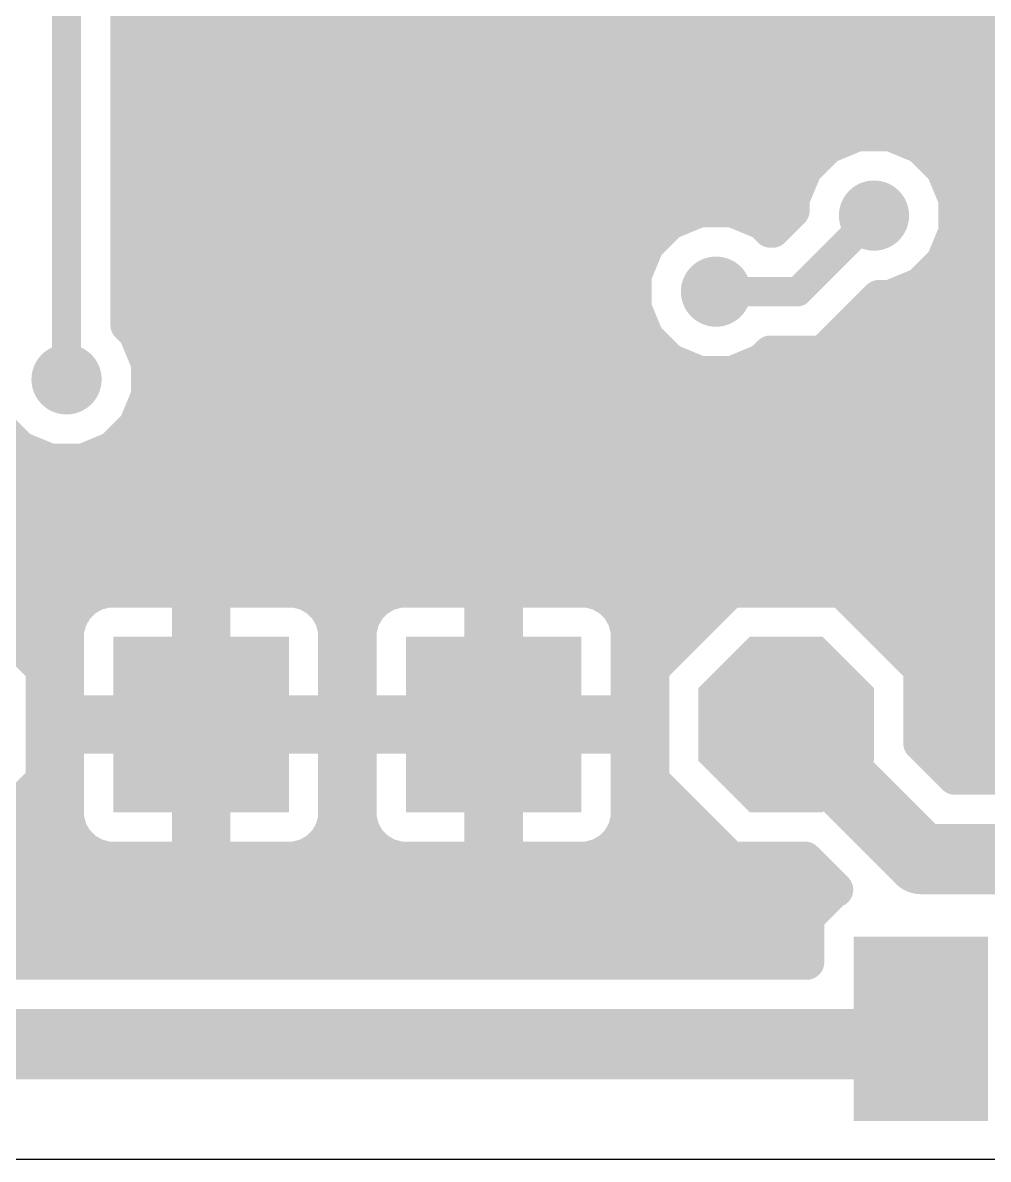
# Model space of a CAD drawing. Extents: x 0 to 81, y 1 to 51.1.
# Drawn here: x 56.06 to 64.44, y 1 to 10.87 of the extents above; entities that cross this region are included whole.
import ezdxf

# ---------------------------------------------------------------- set-up
doc = ezdxf.new("R2010")
doc.units = 0
for name, color, linetype in [('16', 175, 'CONTINUOUS'), ('17', 82, 'CONTINUOUS'), ('18', 82, 'CONTINUOUS'), ('20', 7, 'CONTINUOUS')]:
    doc.layers.add(name, color=color, linetype=linetype)

# ---------------------------------------------------------------- blocks, each defined once
blk = doc.blocks.new('SQUAREP')
blk.add_solid([(-0.5, -0.5), (0.5, -0.5), (-0.5, 0.5), (0.5, 0.5)])
blk = doc.blocks.new('RECT')
blk.add_solid([(-0.5, -0.5), (0.5, -0.5), (-0.5, 0.5), (0.5, 0.5)])
blk = doc.blocks.new('OCTAGONP')
at = {"const_width": 0.5}
blk.add_lwpolyline([(-0.25, -0.1036), (-0.25, 0.1036), (-0.1036, 0.25), (0.1036, 0.25), (0.25, 0.1036), (0.25, -0.1036), (0.1036, -0.25), (-0.1036, -0.25), (-0.25, -0.1036), (-0.25, 0.1036)], dxfattribs=at)
blk = doc.blocks.new('ROUNDV')
at = {"const_width": 0.5}
blk.add_lwpolyline([(0, -0.25, 1), (0, 0.25, 1), (0, -0.25)], format="xyb", dxfattribs=at)

msp = doc.modelspace()

# ---------------------------------------------------------------- linework, layer by layer
at = {"layer": '16'}
for points, const_width in [([(56.4388, 7.7724), (56.4388, 11.684)], 0.254), ([(56.9722, 8.2448), (56.9722, 11.2116)], 0.3048), ([(56.9722, 10.9728), (65.4352, 10.9728)], 0.3048), ([(56.9722, 10.668), (65.4907, 10.668)], 0.3048), ([(56.9722, 10.3632), (65.5828, 10.3632)], 0.3048), ([(56.9722, 10.0584), (65.5828, 10.0584)], 0.3048), ([(63.3077, 9.906), (63.0463, 9.7977)], 0.3048), ([(63.5907, 9.906), (63.3077, 9.906)], 0.3048), ([(63.8521, 9.7977), (63.5907, 9.906)], 0.3048), ([(56.9722, 9.7536), (63.0022, 9.7536)], 0.3048), ([(63.0463, 9.7977), (62.8463, 9.5977)], 0.3048), ([(64.0521, 9.5977), (63.8521, 9.7977)], 0.3048), ([(63.8962, 9.7536), (65.5828, 9.7536)], 0.3048), ([(62.8463, 9.5977), (62.738, 9.3363)], 0.3048), ([(64.1604, 9.3363), (64.0521, 9.5977)], 0.3048), ([(56.9722, 9.4488), (62.7846, 9.4488)], 0.3048), ([(64.1138, 9.4488), (65.5828, 9.4488)], 0.3048), ([(62.738, 9.3363), (62.738, 9.2379)], 0.3048), ([(64.1604, 9.0533), (64.1604, 9.3363)], 0.3048), ([(61.9361, 9.2456), (61.6747, 9.1373)], 0.3048), ([(62.2191, 9.2456), (61.9361, 9.2456)], 0.3048), ([(62.4805, 9.1373), (62.2191, 9.2456)], 0.3048), ([(62.738, 9.2379), (62.5679, 9.0678)], 0.3048), ([(56.9722, 9.144), (61.6909, 9.144)], 0.3048), ([(61.6747, 9.1373), (61.4747, 8.9373)], 0.3048), ([(62.4643, 9.144), (62.6441, 9.144)], 0.3048), ([(62.55, 9.0678), (62.4805, 9.1373)], 0.3048), ([(63.4492, 9.1948), (62.7888, 8.5344)], 0.254), ([(64.1604, 9.144), (65.5828, 9.144)], 0.3048), ([(62.5679, 9.0678), (62.55, 9.0678)], 0.3048), ([(64.0521, 8.7919), (64.1604, 9.0533)], 0.3048), ([(61.4747, 8.9373), (61.3664, 8.6759)], 0.3048), ([(56.9722, 8.8392), (61.4341, 8.8392)], 0.3048), ([(64.0717, 8.8392), (65.5828, 8.8392)], 0.3048), ([(63.8521, 8.5919), (64.0521, 8.7919)], 0.3048), ([(61.3664, 8.6759), (61.3664, 8.3929)], 0.3048), ([(56.9722, 8.5344), (61.3664, 8.5344)], 0.3048), ([(63.5907, 8.4836), (63.8521, 8.5919)], 0.3048), ([(63.7133, 8.5344), (65.5828, 8.5344)], 0.3048), ([(62.7888, 8.5344), (62.0776, 8.5344)], 0.254), ([(63.3222, 8.3135), (63.4923, 8.4836)], 0.3048), ([(63.4923, 8.4836), (63.5907, 8.4836)], 0.3048), ([(61.3664, 8.3929), (61.4747, 8.1315)], 0.3048), ([(57.0417, 8.1753), (56.9722, 8.2448)], 0.3048), ([(63.0097, 8.001), (63.3222, 8.3135)], 0.3048), ([(56.9874, 8.2296), (61.4341, 8.2296)], 0.3048), ([(57.15, 7.9139), (57.0417, 8.1753)], 0.3048), ([(63.2383, 8.2296), (65.5828, 8.2296)], 0.3048), ([(61.4747, 8.1315), (61.6747, 7.9315)], 0.3048), ([(62.4805, 7.9315), (62.55, 8.001)], 0.3048), ([(62.55, 8.001), (63.0097, 8.001)], 0.3048), ([(57.1455, 7.9248), (61.6908, 7.9248)], 0.3048), ([(57.15, 7.6309), (57.15, 7.9139)], 0.3048), ([(61.6747, 7.9315), (61.9361, 7.8232)], 0.3048), ([(62.2191, 7.8232), (62.4805, 7.9315)], 0.3048), ([(62.4644, 7.9248), (65.5828, 7.9248)], 0.3048), ([(61.9361, 7.8232), (62.2191, 7.8232)], 0.3048), ([(57.0417, 7.3695), (57.15, 7.6309)], 0.3048), ([(57.1455, 7.62), (65.5828, 7.62)], 0.3048), ([(55.8359, 7.3695), (56.0359, 7.1695)], 0.3048), ([(56.8417, 7.1695), (57.0417, 7.3695)], 0.3048), ([(56.9874, 7.3152), (65.5828, 7.3152)], 0.3048), ([(56.0359, 7.1695), (56.2973, 7.0612)], 0.3048), ([(56.5803, 7.0612), (56.8417, 7.1695)], 0.3048), ([(56.2973, 7.0612), (56.5803, 7.0612)], 0.3048), ([(51.1556, 7.0104), (65.5828, 7.0104)], 0.3048), ([(51.03, 6.7056), (65.5828, 6.7056)], 0.3048), ([(50.7252, 6.4008), (65.5828, 6.4008)], 0.3048), ([(15.748, 6.096), (65.5828, 6.096)], 0.3048), ([(56.2356, 5.2592), (55.5512, 5.9436)], 0.3048), ([(56.6883, 5.9159), (56.5957, 5.8624)], 0.3048), ([(56.7917, 5.9436), (56.6883, 5.9159)], 0.3048), ([(57.5056, 5.9436), (56.7917, 5.9436)], 0.3048), ([(57.5056, 4.8768), (57.5056, 5.9436)], 0.3048), ([(58.4227, 5.9436), (57.7088, 5.9436)], 0.3048), ([(57.7088, 5.9436), (57.7088, 4.8768)], 0.3048), ([(58.5261, 5.9159), (58.4227, 5.9436)], 0.3048), ([(58.6187, 5.8624), (58.5261, 5.9159)], 0.3048), ([(59.2283, 5.9159), (59.1357, 5.8624)], 0.3048), ([(59.3317, 5.9436), (59.2283, 5.9159)], 0.3048), ([(60.0456, 5.9436), (59.3317, 5.9436)], 0.3048), ([(60.0456, 4.8768), (60.0456, 5.9436)], 0.3048), ([(60.2488, 5.9436), (60.2488, 4.8768)], 0.3048), ([(60.9627, 5.9436), (60.2488, 5.9436)], 0.3048), ([(61.0661, 5.9159), (60.9627, 5.9436)], 0.3048), ([(61.1587, 5.8624), (61.0661, 5.9159)], 0.3048), ([(62.2032, 5.9436), (61.5188, 5.2592)], 0.3048), ([(63.1712, 5.9436), (62.2032, 5.9436)], 0.3048), ([(63.8556, 5.2592), (63.1712, 5.9436)], 0.3048), ([(55.7036, 5.7912), (56.5245, 5.7912)], 0.3048), ([(56.52, 5.7867), (56.4665, 5.6941)], 0.3048), ([(56.5957, 5.8624), (56.52, 5.7867)], 0.3048), ([(57.5056, 5.7912), (57.7088, 5.7912)], 0.3048), ([(58.6944, 5.7867), (58.6187, 5.8624)], 0.3048), ([(58.6899, 5.7912), (59.0645, 5.7912)], 0.3048), ([(58.7479, 5.6941), (58.6944, 5.7867)], 0.3048), ([(59.06, 5.7867), (59.0065, 5.6941)], 0.3048), ([(59.1357, 5.8624), (59.06, 5.7867)], 0.3048), ([(60.0456, 5.7912), (60.2488, 5.7912)], 0.3048), ([(61.2344, 5.7867), (61.1587, 5.8624)], 0.3048), ([(61.2299, 5.7912), (62.0508, 5.7912)], 0.3048), ([(61.2879, 5.6941), (61.2344, 5.7867)], 0.3048), ([(63.3236, 5.7912), (65.5828, 5.7912)], 0.3048), ([(56.4665, 5.6941), (56.4388, 5.5907)], 0.3048), ([(58.7756, 5.5907), (58.7479, 5.6941)], 0.3048), ([(59.0065, 5.6941), (58.9788, 5.5907)], 0.3048), ([(61.3156, 5.5907), (61.2879, 5.6941)], 0.3048), ([(56.4388, 5.5907), (56.4388, 4.8768)], 0.3048), ([(58.7756, 4.8768), (58.7756, 5.5907)], 0.3048), ([(58.9788, 5.5907), (58.9788, 4.8768)], 0.3048), ([(61.3156, 4.8768), (61.3156, 5.5907)], 0.3048), ([(56.0084, 5.4864), (56.4388, 5.4864)], 0.3048), ([(57.5056, 5.4864), (57.7088, 5.4864)], 0.3048), ([(58.7756, 5.4864), (58.9788, 5.4864)], 0.3048), ([(60.0456, 5.4864), (60.2488, 5.4864)], 0.3048), ([(61.3156, 5.4864), (61.746, 5.4864)], 0.3048), ([(63.6284, 5.4864), (65.5828, 5.4864)], 0.3048), ([(56.2356, 4.2912), (56.2356, 5.2592)], 0.3048), ([(56.2356, 5.1816), (56.4388, 5.1816)], 0.3048), ([(57.5056, 5.1816), (57.7088, 5.1816)], 0.3048), ([(58.7756, 5.1816), (58.9788, 5.1816)], 0.3048), ([(60.0456, 5.1816), (60.2488, 5.1816)], 0.3048), ([(61.3156, 5.1816), (61.5188, 5.1816)], 0.3048), ([(61.5188, 5.2592), (61.5188, 4.2912)], 0.3048), ([(63.8556, 4.6126), (63.8556, 5.2592)], 0.3048), ([(63.8556, 5.1816), (65.5828, 5.1816)], 0.3048), ([(62.6872, 4.7752), (63.8556, 3.6068)], 0.6096), ([(56.2356, 4.8768), (56.4388, 4.8768)], 0.3048), ([(56.4388, 4.8768), (57.5056, 4.8768)], 0.3048), ([(57.7088, 4.8768), (57.5056, 4.8768)], 0.3048), ([(57.5056, 4.8768), (57.5056, 4.6736)], 0.3048), ([(57.7088, 4.6736), (57.7088, 4.8768)], 0.3048), ([(57.7088, 4.8768), (58.7756, 4.8768)], 0.3048), ([(58.7756, 4.8768), (58.9788, 4.8768)], 0.3048), ([(58.9788, 4.8768), (60.0456, 4.8768)], 0.3048), ([(60.2488, 4.8768), (60.0456, 4.8768)], 0.3048), ([(60.0456, 4.8768), (60.0456, 4.6736)], 0.3048), ([(60.2488, 4.6736), (60.2488, 4.8768)], 0.3048), ([(60.2488, 4.8768), (61.3156, 4.8768)], 0.3048), ([(61.3156, 4.8768), (61.5188, 4.8768)], 0.3048), ([(63.8556, 4.8768), (65.5828, 4.8768)], 0.3048), ([(57.5056, 4.6736), (56.4388, 4.6736)], 0.3048), ([(56.4388, 4.6736), (56.4388, 3.9597)], 0.3048), ([(57.5056, 3.6068), (57.5056, 4.6736)], 0.3048), ([(57.5056, 4.6736), (57.7088, 4.6736)], 0.3048), ([(57.7088, 4.6736), (57.7088, 3.6068)], 0.3048), ([(58.7756, 4.6736), (57.7088, 4.6736)], 0.3048), ([(58.7756, 3.9597), (58.7756, 4.6736)], 0.3048), ([(60.0456, 4.6736), (58.9788, 4.6736)], 0.3048), ([(58.9788, 4.6736), (58.9788, 3.9597)], 0.3048), ([(60.0456, 3.6068), (60.0456, 4.6736)], 0.3048), ([(60.0456, 4.6736), (60.2488, 4.6736)], 0.3048), ([(60.2488, 4.6736), (60.2488, 3.6068)], 0.3048), ([(61.3156, 4.6736), (60.2488, 4.6736)], 0.3048), ([(61.3156, 3.9597), (61.3156, 4.6736)], 0.3048), ([(64.1502, 4.318), (63.8556, 4.6126)], 0.3048), ([(56.2356, 4.572), (56.4388, 4.572)], 0.3048), ([(57.5056, 4.572), (57.7088, 4.572)], 0.3048), ([(58.7756, 4.572), (58.9788, 4.572)], 0.3048), ([(60.0456, 4.572), (60.2488, 4.572)], 0.3048), ([(61.3156, 4.572), (61.5188, 4.572)], 0.3048), ([(63.8962, 4.572), (65.5828, 4.572)], 0.3048), ([(55.5512, 3.6068), (56.2356, 4.2912)], 0.3048), ([(61.5188, 4.2912), (62.2032, 3.6068)], 0.3048), ([(64.9115, 4.318), (64.1502, 4.318)], 0.3048), ([(56.2116, 4.2672), (56.4388, 4.2672)], 0.3048), ([(57.5056, 4.2672), (57.7088, 4.2672)], 0.3048), ([(58.7756, 4.2672), (58.9788, 4.2672)], 0.3048), ([(60.0456, 4.2672), (60.2488, 4.2672)], 0.3048), ([(61.3156, 4.2672), (61.5428, 4.2672)], 0.3048), ([(55.9068, 3.9624), (56.4388, 3.9624)], 0.3048), ([(56.4388, 3.9597), (56.4665, 3.8563)], 0.3048), ([(57.5056, 3.9624), (57.7088, 3.9624)], 0.3048), ([(58.7479, 3.8563), (58.7756, 3.9597)], 0.3048), ([(58.7756, 3.9624), (58.9788, 3.9624)], 0.3048), ([(58.9788, 3.9597), (59.0065, 3.8563)], 0.3048), ([(60.0456, 3.9624), (60.2488, 3.9624)], 0.3048), ([(61.2879, 3.8563), (61.3156, 3.9597)], 0.3048), ([(61.3156, 3.9624), (61.8476, 3.9624)], 0.3048), ([(56.4665, 3.8563), (56.52, 3.7637)], 0.3048), ([(58.6944, 3.7637), (58.7479, 3.8563)], 0.3048), ([(59.0065, 3.8563), (59.06, 3.7637)], 0.3048), ([(61.2344, 3.7637), (61.2879, 3.8563)], 0.3048), ([(56.52, 3.7637), (56.5957, 3.688)], 0.3048), ([(58.6187, 3.688), (58.6944, 3.7637)], 0.3048), ([(59.06, 3.7637), (59.1357, 3.688)], 0.3048), ([(61.1587, 3.688), (61.2344, 3.7637)], 0.3048), ([(63.8556, 3.6068), (64.77, 3.6068)], 0.6096), ([(55.602, 3.6576), (56.6483, 3.6576)], 0.3048), ([(56.5957, 3.688), (56.6883, 3.6345)], 0.3048), ([(56.6883, 3.6345), (56.7917, 3.6068)], 0.3048), ([(56.7917, 3.6068), (57.5056, 3.6068)], 0.3048), ([(57.5056, 3.6576), (57.7088, 3.6576)], 0.3048), ([(57.7088, 3.6068), (58.4227, 3.6068)], 0.3048), ([(58.4227, 3.6068), (58.5261, 3.6345)], 0.3048), ([(58.5261, 3.6345), (58.6187, 3.688)], 0.3048), ([(58.5661, 3.6576), (59.1883, 3.6576)], 0.3048), ([(59.1357, 3.688), (59.2283, 3.6345)], 0.3048), ([(59.2283, 3.6345), (59.3317, 3.6068)], 0.3048), ([(59.3317, 3.6068), (60.0456, 3.6068)], 0.3048), ([(60.0456, 3.6576), (60.2488, 3.6576)], 0.3048), ([(60.2488, 3.6068), (60.9627, 3.6068)], 0.3048), ([(60.9627, 3.6068), (61.0661, 3.6345)], 0.3048), ([(61.0661, 3.6345), (61.1587, 3.688)], 0.3048), ([(61.1061, 3.6576), (62.1524, 3.6576)], 0.3048), ([(62.2032, 3.6068), (62.8498, 3.6068)], 0.3048), ([(62.8498, 3.6068), (63.1165, 3.3401)], 0.3048), ([(50.6984, 3.3528), (63.1038, 3.3528)], 0.3048), ([(63.1031, 3.3401), (62.865, 3.102)], 0.3048), ([(63.1165, 3.3401), (63.1031, 3.3401)], 0.3048), ([(50.6984, 3.048), (62.865, 3.048)], 0.3048), ([(62.865, 3.102), (62.865, 2.7112)], 0.3048), ([(50.6984, 2.7432), (62.865, 2.7432)], 0.3048), ([(62.865, 2.7112), (50.6984, 2.7112)], 0.3048), ([(63.722, 2), (63.8556, 2.1336)], 0.6096), ([(63.5912, 2), (53.9496, 2)], 0.6096), ([(63.5912, 2), (63.722, 2)], 0.6096)]:
    msp.add_lwpolyline(points, dxfattribs=dict(at, const_width=const_width))
for points, const_width in [([(56.9722, 11.049, 1), (56.9722, 10.8966)], 0.1524), ([(56.9722, 10.7442, 1), (56.9722, 10.5918)], 0.1524), ([(56.9722, 10.4394, 1), (56.9722, 10.287)], 0.1524), ([(56.9722, 10.1346, 1), (56.9722, 9.9822)], 0.1524), ([(63.3077, 9.9822, 1), (63.3077, 9.8298)], 0.1524), ([(63.3369, 9.8356, 1), (63.2786, 9.9764)], 0.1524), ([(63.6198, 9.9764, 1), (63.5615, 9.8356)], 0.1524), ([(63.5907, 9.8298, 1), (63.5907, 9.9822)], 0.1524), ([(56.9722, 9.8298, 1), (56.9722, 9.6774)], 0.1524), ([(63.0172, 9.8681, 1), (63.0755, 9.7273)], 0.1524), ([(63.1002, 9.7438, 1), (62.9925, 9.8516)], 0.1524), ([(63.0022, 9.6774, 1), (63.0022, 9.8298)], 0.1524), ([(63.9059, 9.8516, 1), (63.7982, 9.7438)], 0.1524), ([(63.8962, 9.8298, 1), (63.8962, 9.6774)], 0.1524), ([(63.8229, 9.7273, 1), (63.8812, 9.8681)], 0.1524), ([(62.7924, 9.6515, 1), (62.9002, 9.5438)], 0.1524), ([(62.9167, 9.5685, 1), (62.7759, 9.6268)], 0.1524), ([(64.1225, 9.6268, 1), (63.9817, 9.5685)], 0.1524), ([(63.9982, 9.5438, 1), (64.106, 9.6515)], 0.1524), ([(56.9722, 9.525, 1), (56.9722, 9.3726)], 0.1524), ([(62.7846, 9.3726, 1), (62.7846, 9.525)], 0.1524), ([(64.1138, 9.525, 1), (64.1138, 9.3726)], 0.1524), ([(62.8142, 9.3363, 1), (62.6618, 9.3363)], 0.1524), ([(64.2366, 9.3363, 1), (64.0842, 9.3363)], 0.1524), ([(61.9361, 9.3218, 1), (61.9361, 9.1694)], 0.1524), ([(61.9653, 9.1752, 1), (61.907, 9.316)], 0.1524), ([(62.2482, 9.316, 1), (62.1899, 9.1752)], 0.1524), ([(62.2191, 9.1694, 1), (62.2191, 9.3218)], 0.1524), ([(62.6676, 9.3654, 1), (62.8084, 9.3071)], 0.1524), ([(62.7919, 9.1841, 1), (62.6841, 9.2918)], 0.1524), ([(64.09, 9.3071, 1), (64.2308, 9.3654)], 0.1524), ([(56.9722, 9.2202, 1), (56.9722, 9.0678)], 0.1524), ([(61.6456, 9.2077, 1), (61.7039, 9.0669)], 0.1524), ([(61.7286, 9.0834, 1), (61.6209, 9.1912)], 0.1524), ([(61.6909, 9.0678, 1), (61.6909, 9.2202)], 0.1524), ([(62.4643, 9.2202, 1), (62.4643, 9.0678)], 0.1524), ([(62.5343, 9.1912, 1), (62.4266, 9.0834)], 0.1524), ([(62.4513, 9.0669, 1), (62.5096, 9.2077)], 0.1524), ([(62.6441, 9.0678, 1), (62.6441, 9.2202)], 0.1524), ([(62.6618, 9.2379, 1), (62.8142, 9.2379)], 0.1524), ([(63.4941, 9.1499, 1), (63.4043, 9.2397)], 0.127), ([(64.1604, 9.2202, 1), (64.1604, 9.0678)], 0.1524), ([(62.55, 9.144, 1), (62.55, 8.9916)], 0.1524), ([(62.514, 9.1217, 1), (62.6217, 9.0139)], 0.1524), ([(62.4961, 9.0139, 1), (62.6039, 9.1217)], 0.1524), ([(62.5679, 8.9916, 1), (62.5679, 9.144)], 0.1524), ([(64.2308, 9.0242, 1), (64.09, 9.0825)], 0.1524), ([(61.5451, 8.9081, 1), (61.4043, 8.9664)], 0.1524), ([(64.0842, 9.0533, 1), (64.2366, 9.0533)], 0.1524), ([(56.9722, 8.9154, 1), (56.9722, 8.763)], 0.1524), ([(61.4208, 8.9911, 1), (61.5286, 8.8834)], 0.1524), ([(61.4341, 8.763, 1), (61.4341, 8.9154)], 0.1524), ([(64.0717, 8.9154, 1), (64.0717, 8.763)], 0.1524), ([(63.9817, 8.8211, 1), (64.1225, 8.7628)], 0.1524), ([(64.106, 8.7381, 1), (63.9982, 8.8458)], 0.1524), ([(61.4426, 8.6759, 1), (61.2902, 8.6759)], 0.1524), ([(56.9722, 8.6106, 1), (56.9722, 8.4582)], 0.1524), ([(61.296, 8.705, 1), (61.4368, 8.6467)], 0.1524), ([(61.3664, 8.4582, 1), (61.3664, 8.6106)], 0.1524), ([(63.7133, 8.6106, 1), (63.7133, 8.4582)], 0.1524), ([(63.7982, 8.6458, 1), (63.9059, 8.538)], 0.1524), ([(63.8812, 8.5215, 1), (63.8229, 8.6623)], 0.1524), ([(62.0776, 8.5979, 1), (62.0776, 8.4709)], 0.127), ([(62.7439, 8.5793, 1), (62.8337, 8.4895)], 0.127), ([(62.7888, 8.4709, 1), (62.7888, 8.5979)], 0.127), ([(63.4923, 8.5598, 1), (63.4923, 8.4074)], 0.1524), ([(63.5462, 8.4297, 1), (63.4385, 8.5375)], 0.1524), ([(63.5615, 8.554, 1), (63.6198, 8.4132)], 0.1524), ([(63.5907, 8.4074, 1), (63.5907, 8.5598)], 0.1524), ([(61.4368, 8.4221, 1), (61.296, 8.3638)], 0.1524), ([(57.0261, 8.2987, 1), (56.9183, 8.1909)], 0.1524), ([(61.2902, 8.3929, 1), (61.4426, 8.3929)], 0.1524), ([(63.2683, 8.3673, 1), (63.3761, 8.2596)], 0.1524), ([(63.3761, 8.2596, 1), (63.2683, 8.3673)], 0.1524), ([(56.896, 8.2448, 1), (57.0484, 8.2448)], 0.1524), ([(56.9874, 8.3058, 1), (56.9874, 8.1534)], 0.1524), ([(57.1121, 8.2044, 1), (56.9713, 8.1461)], 0.1524), ([(56.9878, 8.1214, 1), (57.0956, 8.2291)], 0.1524), ([(61.4341, 8.1534, 1), (61.4341, 8.3058)], 0.1524), ([(63.2383, 8.3058, 1), (63.2383, 8.1534)], 0.1524), ([(61.5286, 8.1854, 1), (61.4208, 8.0777)], 0.1524), ([(61.4043, 8.1024, 1), (61.5451, 8.1607)], 0.1524), ([(62.55, 8.0772, 1), (62.55, 7.9248)], 0.1524), ([(62.6039, 7.9471, 1), (62.4961, 8.0549)], 0.1524), ([(62.9559, 8.0549, 1), (63.0636, 7.9471)], 0.1524), ([(63.0097, 7.9248, 1), (63.0097, 8.0772)], 0.1524), ([(57.1455, 8.001, 1), (57.1455, 7.8486)], 0.1524), ([(57.2262, 7.9139, 1), (57.0738, 7.9139)], 0.1524), ([(57.0796, 7.8847, 1), (57.2204, 7.943)], 0.1524), ([(61.7039, 8.0019, 1), (61.6456, 7.8611)], 0.1524), ([(61.6209, 7.8776, 1), (61.7286, 7.9854)], 0.1524), ([(61.6908, 7.8486, 1), (61.6908, 8.001)], 0.1524), ([(62.4644, 8.001, 1), (62.4644, 7.8486)], 0.1524), ([(62.4266, 7.9854, 1), (62.5343, 7.8776)], 0.1524), ([(62.5096, 7.8611, 1), (62.4513, 8.0019)], 0.1524), ([(61.9361, 7.8994, 1), (61.9361, 7.747)], 0.1524), ([(61.907, 7.7528, 1), (61.9653, 7.8936)], 0.1524), ([(62.1899, 7.8936, 1), (62.2482, 7.7528)], 0.1524), ([(62.2191, 7.747, 1), (62.2191, 7.8994)], 0.1524), ([(56.3753, 7.7724, 1), (56.5023, 7.7724)], 0.127), ([(57.1455, 7.6962, 1), (57.1455, 7.5438)], 0.1524), ([(57.0738, 7.6309, 1), (57.2262, 7.6309)], 0.1524), ([(57.2204, 7.6018, 1), (57.0796, 7.6601)], 0.1524), ([(57.0956, 7.3157, 1), (56.9878, 7.4234)], 0.1524), ([(56.9874, 7.3914, 1), (56.9874, 7.239)], 0.1524), ([(56.9713, 7.3987, 1), (57.1121, 7.3404)], 0.1524), ([(56.0651, 7.2399, 1), (56.0068, 7.0991)], 0.1524), ([(56.8708, 7.0991, 1), (56.8125, 7.2399)], 0.1524), ([(55.9821, 7.1156, 1), (56.0898, 7.2234)], 0.1524), ([(56.2973, 7.1374, 1), (56.2973, 6.985)], 0.1524), ([(56.2682, 6.9908, 1), (56.3265, 7.1316)], 0.1524), ([(56.5511, 7.1316, 1), (56.6094, 6.9908)], 0.1524), ([(56.5803, 6.985, 1), (56.5803, 7.1374)], 0.1524), ([(56.7878, 7.2234, 1), (56.8955, 7.1156)], 0.1524), ([(56.6686, 5.9895, 1), (56.7081, 5.8423)], 0.1524), ([(56.7264, 5.8499, 1), (56.6502, 5.9819)], 0.1524), ([(56.7917, 6.0198, 1), (56.7917, 5.8674)], 0.1524), ([(56.8114, 5.87, 1), (56.772, 6.0172)], 0.1524), ([(57.5818, 5.9436, 1), (57.4294, 5.9436)], 0.1524), ([(57.5056, 5.8674, 1), (57.5056, 6.0198)], 0.1524), ([(57.7088, 6.0198, 1), (57.7088, 5.8674)], 0.1524), ([(57.785, 5.9436, 1), (57.6326, 5.9436)], 0.1524), ([(58.4424, 6.0172, 1), (58.403, 5.87)], 0.1524), ([(58.4227, 5.8674, 1), (58.4227, 6.0198)], 0.1524), ([(58.5642, 5.9819, 1), (58.488, 5.8499)], 0.1524), ([(58.5063, 5.8423, 1), (58.5458, 5.9895)], 0.1524), ([(59.2086, 5.9895, 1), (59.2481, 5.8423)], 0.1524), ([(59.2664, 5.8499, 1), (59.1902, 5.9819)], 0.1524), ([(59.3317, 6.0198, 1), (59.3317, 5.8674)], 0.1524), ([(59.3514, 5.87, 1), (59.312, 6.0172)], 0.1524), ([(60.1218, 5.9436, 1), (59.9694, 5.9436)], 0.1524), ([(60.0456, 5.8674, 1), (60.0456, 6.0198)], 0.1524), ([(60.325, 5.9436, 1), (60.1726, 5.9436)], 0.1524), ([(60.2488, 6.0198, 1), (60.2488, 5.8674)], 0.1524), ([(60.9824, 6.0172, 1), (60.943, 5.87)], 0.1524), ([(60.9627, 5.8674, 1), (60.9627, 6.0198)], 0.1524), ([(61.1042, 5.9819, 1), (61.028, 5.8499)], 0.1524), ([(61.0463, 5.8423, 1), (61.0858, 5.9895)], 0.1524), ([(62.2032, 6.0198, 1), (62.2032, 5.8674)], 0.1524), ([(62.2571, 5.8897, 1), (62.1493, 5.9975)], 0.1524), ([(63.225, 5.9975, 1), (63.1173, 5.8897)], 0.1524), ([(63.1712, 5.8674, 1), (63.1712, 6.0198)], 0.1524), ([(56.586, 5.7486, 1), (56.454, 5.8248)], 0.1524), ([(56.5576, 5.9284, 1), (56.6338, 5.7964)], 0.1524), ([(56.5245, 5.715, 1), (56.5245, 5.8674)], 0.1524), ([(56.6495, 5.8085, 1), (56.5418, 5.9163)], 0.1524), ([(57.5056, 5.8674, 1), (57.5056, 5.715)], 0.1524), ([(57.7088, 5.715, 1), (57.7088, 5.8674)], 0.1524), ([(58.6726, 5.9163, 1), (58.5649, 5.8085)], 0.1524), ([(58.5806, 5.7964, 1), (58.6568, 5.9284)], 0.1524), ([(58.6899, 5.8674, 1), (58.6899, 5.715)], 0.1524), ([(58.7604, 5.8248, 1), (58.6284, 5.7486)], 0.1524), ([(59.126, 5.7486, 1), (58.994, 5.8248)], 0.1524), ([(59.0976, 5.9284, 1), (59.1738, 5.7964)], 0.1524), ([(59.0645, 5.715, 1), (59.0645, 5.8674)], 0.1524), ([(59.1895, 5.8085, 1), (59.0818, 5.9163)], 0.1524), ([(60.0456, 5.8674, 1), (60.0456, 5.715)], 0.1524), ([(60.2488, 5.715, 1), (60.2488, 5.8674)], 0.1524), ([(61.2126, 5.9163, 1), (61.1049, 5.8085)], 0.1524), ([(61.1206, 5.7964, 1), (61.1968, 5.9284)], 0.1524), ([(61.2299, 5.8674, 1), (61.2299, 5.715)], 0.1524), ([(61.3004, 5.8248, 1), (61.1684, 5.7486)], 0.1524), ([(62.0508, 5.715, 1), (62.0508, 5.8674)], 0.1524), ([(63.3236, 5.8674, 1), (63.3236, 5.715)], 0.1524), ([(56.5401, 5.6743, 1), (56.3929, 5.7138)], 0.1524), ([(56.4661, 5.8406, 1), (56.5739, 5.7329)], 0.1524), ([(58.6405, 5.7329, 1), (58.7483, 5.8406)], 0.1524), ([(58.8215, 5.7138, 1), (58.6743, 5.6743)], 0.1524), ([(59.0801, 5.6743, 1), (58.9329, 5.7138)], 0.1524), ([(59.0061, 5.8406, 1), (59.1139, 5.7329)], 0.1524), ([(61.1805, 5.7329, 1), (61.2883, 5.8406)], 0.1524), ([(61.3615, 5.7138, 1), (61.2143, 5.6743)], 0.1524), ([(56.515, 5.5907, 1), (56.3626, 5.5907)], 0.1524), ([(56.4005, 5.7322, 1), (56.5325, 5.656)], 0.1524), ([(58.6819, 5.656, 1), (58.8139, 5.7322)], 0.1524), ([(58.8518, 5.5907, 1), (58.6994, 5.5907)], 0.1524), ([(59.055, 5.5907, 1), (58.9026, 5.5907)], 0.1524), ([(58.9405, 5.7322, 1), (59.0725, 5.656)], 0.1524), ([(61.2219, 5.656, 1), (61.3539, 5.7322)], 0.1524), ([(61.3918, 5.5907, 1), (61.2394, 5.5907)], 0.1524), ([(56.0084, 5.5626, 1), (56.0084, 5.4102)], 0.1524), ([(56.3652, 5.6104, 1), (56.5124, 5.571)], 0.1524), ([(56.4388, 5.4102, 1), (56.4388, 5.5626)], 0.1524), ([(57.5056, 5.5626, 1), (57.5056, 5.4102)], 0.1524), ([(57.7088, 5.4102, 1), (57.7088, 5.5626)], 0.1524), ([(58.7756, 5.5626, 1), (58.7756, 5.4102)], 0.1524), ([(58.702, 5.571, 1), (58.8492, 5.6104)], 0.1524), ([(58.9052, 5.6104, 1), (59.0524, 5.571)], 0.1524), ([(58.9788, 5.4102, 1), (58.9788, 5.5626)], 0.1524), ([(60.0456, 5.5626, 1), (60.0456, 5.4102)], 0.1524), ([(60.2488, 5.4102, 1), (60.2488, 5.5626)], 0.1524), ([(61.3156, 5.5626, 1), (61.3156, 5.4102)], 0.1524), ([(61.242, 5.571, 1), (61.3892, 5.6104)], 0.1524), ([(61.746, 5.4102, 1), (61.746, 5.5626)], 0.1524), ([(63.6284, 5.5626, 1), (63.6284, 5.4102)], 0.1524), ([(56.3118, 5.2592, 1), (56.1594, 5.2592)], 0.1524), ([(56.2356, 5.2578, 1), (56.2356, 5.1054)], 0.1524), ([(56.1817, 5.2053, 1), (56.2895, 5.313)], 0.1524), ([(56.4388, 5.1054, 1), (56.4388, 5.2578)], 0.1524), ([(57.5056, 5.2578, 1), (57.5056, 5.1054)], 0.1524), ([(57.7088, 5.1054, 1), (57.7088, 5.2578)], 0.1524), ([(58.7756, 5.2578, 1), (58.7756, 5.1054)], 0.1524), ([(58.9788, 5.1054, 1), (58.9788, 5.2578)], 0.1524), ([(60.0456, 5.2578, 1), (60.0456, 5.1054)], 0.1524), ([(60.2488, 5.1054, 1), (60.2488, 5.2578)], 0.1524), ([(61.3156, 5.2578, 1), (61.3156, 5.1054)], 0.1524), ([(61.595, 5.2592, 1), (61.4426, 5.2592)], 0.1524), ([(61.4649, 5.313, 1), (61.5727, 5.2053)], 0.1524), ([(61.5188, 5.1054, 1), (61.5188, 5.2578)], 0.1524), ([(63.9318, 5.2592, 1), (63.7794, 5.2592)], 0.1524), ([(63.8556, 5.2578, 1), (63.8556, 5.1054)], 0.1524), ([(63.8017, 5.2053, 1), (63.9095, 5.313)], 0.1524), ([(62.795, 4.883, 1), (62.5794, 4.6674)], 0.3048), ([(56.2356, 4.953, 1), (56.2356, 4.8006)], 0.1524), ([(56.4388, 4.953, 1), (56.4388, 4.8006)], 0.1524), ([(56.3626, 4.8768, 1), (56.515, 4.8768)], 0.1524), ([(56.4388, 4.8006, 1), (56.4388, 4.953)], 0.1524), ([(57.5056, 4.953, 1), (57.5056, 4.8006)], 0.1524), ([(57.5818, 4.8768, 1), (57.4294, 4.8768)], 0.1524), ([(57.4294, 4.8768, 1), (57.5818, 4.8768)], 0.1524), ([(57.5056, 4.8006, 1), (57.5056, 4.953)], 0.1524), ([(57.785, 4.8768, 1), (57.6326, 4.8768)], 0.1524), ([(57.7088, 4.953, 1), (57.7088, 4.8006)], 0.1524), ([(57.6326, 4.8768, 1), (57.785, 4.8768)], 0.1524), ([(57.7088, 4.8006, 1), (57.7088, 4.953)], 0.1524), ([(58.7756, 4.953, 1), (58.7756, 4.8006)], 0.1524), ([(58.6994, 4.8768, 1), (58.8518, 4.8768)], 0.1524), ([(58.7756, 4.8006, 1), (58.7756, 4.953)], 0.1524), ([(58.9788, 4.953, 1), (58.9788, 4.8006)], 0.1524), ([(58.9026, 4.8768, 1), (59.055, 4.8768)], 0.1524), ([(58.9788, 4.8006, 1), (58.9788, 4.953)], 0.1524), ([(60.0456, 4.953, 1), (60.0456, 4.8006)], 0.1524), ([(60.1218, 4.8768, 1), (59.9694, 4.8768)], 0.1524), ([(59.9694, 4.8768, 1), (60.1218, 4.8768)], 0.1524), ([(60.0456, 4.8006, 1), (60.0456, 4.953)], 0.1524), ([(60.325, 4.8768, 1), (60.1726, 4.8768)], 0.1524), ([(60.2488, 4.953, 1), (60.2488, 4.8006)], 0.1524), ([(60.1726, 4.8768, 1), (60.325, 4.8768)], 0.1524), ([(60.2488, 4.8006, 1), (60.2488, 4.953)], 0.1524), ([(61.3156, 4.953, 1), (61.3156, 4.8006)], 0.1524), ([(61.2394, 4.8768, 1), (61.3918, 4.8768)], 0.1524), ([(61.3156, 4.8006, 1), (61.3156, 4.953)], 0.1524), ([(61.5188, 4.8006, 1), (61.5188, 4.953)], 0.1524), ([(63.8556, 4.953, 1), (63.8556, 4.8006)], 0.1524), ([(56.4388, 4.7498, 1), (56.4388, 4.5974)], 0.1524), ([(56.515, 4.6736, 1), (56.3626, 4.6736)], 0.1524), ([(57.5818, 4.6736, 1), (57.4294, 4.6736)], 0.1524), ([(57.5056, 4.7498, 1), (57.5056, 4.5974)], 0.1524), ([(57.4294, 4.6736, 1), (57.5818, 4.6736)], 0.1524), ([(57.5056, 4.5974, 1), (57.5056, 4.7498)], 0.1524), ([(57.785, 4.6736, 1), (57.6326, 4.6736)], 0.1524), ([(57.7088, 4.7498, 1), (57.7088, 4.5974)], 0.1524), ([(57.6326, 4.6736, 1), (57.785, 4.6736)], 0.1524), ([(57.7088, 4.5974, 1), (57.7088, 4.7498)], 0.1524), ([(58.8518, 4.6736, 1), (58.6994, 4.6736)], 0.1524), ([(58.7756, 4.5974, 1), (58.7756, 4.7498)], 0.1524), ([(58.9788, 4.7498, 1), (58.9788, 4.5974)], 0.1524), ([(59.055, 4.6736, 1), (58.9026, 4.6736)], 0.1524), ([(60.1218, 4.6736, 1), (59.9694, 4.6736)], 0.1524), ([(60.0456, 4.7498, 1), (60.0456, 4.5974)], 0.1524), ([(59.9694, 4.6736, 1), (60.1218, 4.6736)], 0.1524), ([(60.0456, 4.5974, 1), (60.0456, 4.7498)], 0.1524), ([(60.325, 4.6736, 1), (60.1726, 4.6736)], 0.1524), ([(60.2488, 4.7498, 1), (60.2488, 4.5974)], 0.1524), ([(60.1726, 4.6736, 1), (60.325, 4.6736)], 0.1524), ([(60.2488, 4.5974, 1), (60.2488, 4.7498)], 0.1524), ([(61.3918, 4.6736, 1), (61.2394, 4.6736)], 0.1524), ([(61.3156, 4.5974, 1), (61.3156, 4.7498)], 0.1524), ([(63.9095, 4.6665, 1), (63.8017, 4.5587)], 0.1524), ([(56.2356, 4.6482, 1), (56.2356, 4.4958)], 0.1524), ([(56.4388, 4.4958, 1), (56.4388, 4.6482)], 0.1524), ([(57.5056, 4.6482, 1), (57.5056, 4.4958)], 0.1524), ([(57.7088, 4.4958, 1), (57.7088, 4.6482)], 0.1524), ([(58.7756, 4.6482, 1), (58.7756, 4.4958)], 0.1524), ([(58.9788, 4.4958, 1), (58.9788, 4.6482)], 0.1524), ([(60.0456, 4.6482, 1), (60.0456, 4.4958)], 0.1524), ([(60.2488, 4.4958, 1), (60.2488, 4.6482)], 0.1524), ([(61.3156, 4.6482, 1), (61.3156, 4.4958)], 0.1524), ([(61.5188, 4.4958, 1), (61.5188, 4.6482)], 0.1524), ([(63.7794, 4.6126, 1), (63.9318, 4.6126)], 0.1524), ([(63.8962, 4.6482, 1), (63.8962, 4.4958)], 0.1524), ([(56.2895, 4.2373, 1), (56.1817, 4.3451)], 0.1524), ([(61.5727, 4.3451, 1), (61.4649, 4.2373)], 0.1524), ([(64.1502, 4.3942, 1), (64.1502, 4.2418)], 0.1524), ([(64.0963, 4.2641, 1), (64.2041, 4.3719)], 0.1524), ([(56.2116, 4.3434, 1), (56.2116, 4.191)], 0.1524), ([(56.1594, 4.2912, 1), (56.3118, 4.2912)], 0.1524), ([(56.4388, 4.191, 1), (56.4388, 4.3434)], 0.1524), ([(57.5056, 4.3434, 1), (57.5056, 4.191)], 0.1524), ([(57.7088, 4.191, 1), (57.7088, 4.3434)], 0.1524), ([(58.7756, 4.3434, 1), (58.7756, 4.191)], 0.1524), ([(58.9788, 4.191, 1), (58.9788, 4.3434)], 0.1524), ([(60.0456, 4.3434, 1), (60.0456, 4.191)], 0.1524), ([(60.2488, 4.191, 1), (60.2488, 4.3434)], 0.1524), ([(61.3156, 4.3434, 1), (61.3156, 4.191)], 0.1524), ([(61.4426, 4.2912, 1), (61.595, 4.2912)], 0.1524), ([(61.5428, 4.191, 1), (61.5428, 4.3434)], 0.1524), ([(56.5124, 3.9794, 1), (56.3652, 3.94)], 0.1524), ([(56.4388, 3.8862, 1), (56.4388, 4.0386)], 0.1524), ([(57.5056, 4.0386, 1), (57.5056, 3.8862)], 0.1524), ([(57.7088, 3.8862, 1), (57.7088, 4.0386)], 0.1524), ([(58.7756, 4.0386, 1), (58.7756, 3.8862)], 0.1524), ([(58.8492, 3.94, 1), (58.702, 3.9794)], 0.1524), ([(59.0524, 3.9794, 1), (58.9052, 3.94)], 0.1524), ([(58.9788, 3.8862, 1), (58.9788, 4.0386)], 0.1524), ([(60.0456, 4.0386, 1), (60.0456, 3.8862)], 0.1524), ([(60.2488, 3.8862, 1), (60.2488, 4.0386)], 0.1524), ([(61.3156, 4.0386, 1), (61.3156, 3.8862)], 0.1524), ([(61.3892, 3.94, 1), (61.242, 3.9794)], 0.1524), ([(61.8476, 3.8862, 1), (61.8476, 4.0386)], 0.1524), ([(56.3626, 3.9597, 1), (56.515, 3.9597)], 0.1524), ([(56.5325, 3.8944, 1), (56.4005, 3.8182)], 0.1524), ([(56.3929, 3.8366, 1), (56.5401, 3.8761)], 0.1524), ([(58.6743, 3.8761, 1), (58.8215, 3.8366)], 0.1524), ([(58.8139, 3.8182, 1), (58.6819, 3.8944)], 0.1524), ([(58.6994, 3.9597, 1), (58.8518, 3.9597)], 0.1524), ([(58.9026, 3.9597, 1), (59.055, 3.9597)], 0.1524), ([(59.0725, 3.8944, 1), (58.9405, 3.8182)], 0.1524), ([(58.9329, 3.8366, 1), (59.0801, 3.8761)], 0.1524), ([(61.2143, 3.8761, 1), (61.3615, 3.8366)], 0.1524), ([(61.3539, 3.8182, 1), (61.2219, 3.8944)], 0.1524), ([(61.2394, 3.9597, 1), (61.3918, 3.9597)], 0.1524), ([(56.5739, 3.8175, 1), (56.4661, 3.7098)], 0.1524), ([(56.454, 3.7256, 1), (56.586, 3.8018)], 0.1524), ([(58.6284, 3.8018, 1), (58.7604, 3.7256)], 0.1524), ([(58.7483, 3.7098, 1), (58.6405, 3.8175)], 0.1524), ([(59.1139, 3.8175, 1), (59.0061, 3.7098)], 0.1524), ([(58.994, 3.7256, 1), (59.126, 3.8018)], 0.1524), ([(61.1684, 3.8018, 1), (61.3004, 3.7256)], 0.1524), ([(61.2883, 3.7098, 1), (61.1805, 3.8175)], 0.1524), ([(63.8556, 3.7592, 1), (63.8556, 3.4544)], 0.3048), ([(63.7478, 3.499, 1), (63.9634, 3.7146)], 0.3048), ([(56.6338, 3.754, 1), (56.5576, 3.622)], 0.1524), ([(56.5418, 3.6341, 1), (56.6495, 3.7419)], 0.1524), ([(56.7081, 3.7081, 1), (56.6686, 3.5609)], 0.1524), ([(56.6483, 3.5814, 1), (56.6483, 3.7338)], 0.1524), ([(56.6502, 3.5685, 1), (56.7264, 3.7005)], 0.1524), ([(56.7917, 3.683, 1), (56.7917, 3.5306)], 0.1524), ([(56.772, 3.5332, 1), (56.8114, 3.6804)], 0.1524), ([(57.5056, 3.7338, 1), (57.5056, 3.5814)], 0.1524), ([(57.5056, 3.5306, 1), (57.5056, 3.683)], 0.1524), ([(57.7088, 3.683, 1), (57.7088, 3.5306)], 0.1524), ([(57.7088, 3.5814, 1), (57.7088, 3.7338)], 0.1524), ([(58.403, 3.6804, 1), (58.4424, 3.5332)], 0.1524), ([(58.4227, 3.5306, 1), (58.4227, 3.683)], 0.1524), ([(58.488, 3.7005, 1), (58.5642, 3.5685)], 0.1524), ([(58.5661, 3.7338, 1), (58.5661, 3.5814)], 0.1524), ([(58.5458, 3.5609, 1), (58.5063, 3.7081)], 0.1524), ([(58.5649, 3.7419, 1), (58.6726, 3.6341)], 0.1524), ([(58.6568, 3.622, 1), (58.5806, 3.754)], 0.1524), ([(59.1738, 3.754, 1), (59.0976, 3.622)], 0.1524), ([(59.0818, 3.6341, 1), (59.1895, 3.7419)], 0.1524), ([(59.2481, 3.7081, 1), (59.2086, 3.5609)], 0.1524), ([(59.1883, 3.5814, 1), (59.1883, 3.7338)], 0.1524), ([(59.1902, 3.5685, 1), (59.2664, 3.7005)], 0.1524), ([(59.3317, 3.683, 1), (59.3317, 3.5306)], 0.1524), ([(59.312, 3.5332, 1), (59.3514, 3.6804)], 0.1524), ([(60.0456, 3.7338, 1), (60.0456, 3.5814)], 0.1524), ([(60.0456, 3.5306, 1), (60.0456, 3.683)], 0.1524), ([(60.2488, 3.683, 1), (60.2488, 3.5306)], 0.1524), ([(60.2488, 3.5814, 1), (60.2488, 3.7338)], 0.1524), ([(60.943, 3.6804, 1), (60.9824, 3.5332)], 0.1524), ([(60.9627, 3.5306, 1), (60.9627, 3.683)], 0.1524), ([(61.028, 3.7005, 1), (61.1042, 3.5685)], 0.1524), ([(61.1061, 3.7338, 1), (61.1061, 3.5814)], 0.1524), ([(61.0858, 3.5609, 1), (61.0463, 3.7081)], 0.1524), ([(61.1049, 3.7419, 1), (61.2126, 3.6341)], 0.1524), ([(61.1968, 3.622, 1), (61.1206, 3.754)], 0.1524), ([(62.2032, 3.683, 1), (62.2032, 3.5306)], 0.1524), ([(62.1524, 3.5814, 1), (62.1524, 3.7338)], 0.1524), ([(62.9037, 3.6607, 1), (62.7959, 3.5529)], 0.1524), ([(62.8498, 3.5306, 1), (62.8498, 3.683)], 0.1524), ([(57.4294, 3.6068, 1), (57.5818, 3.6068)], 0.1524), ([(57.6326, 3.6068, 1), (57.785, 3.6068)], 0.1524), ([(59.9694, 3.6068, 1), (60.1218, 3.6068)], 0.1524), ([(60.1726, 3.6068, 1), (60.325, 3.6068)], 0.1524), ([(62.1493, 3.5529, 1), (62.2571, 3.6607)], 0.1524), ([(63.1031, 3.4163, 1), (63.1031, 3.2639)], 0.1524), ([(63.1569, 3.2862, 1), (63.0492, 3.394)], 0.1524), ([(63.0626, 3.2862, 1), (63.1704, 3.394)], 0.1524), ([(63.1038, 3.2766, 1), (63.1038, 3.429)], 0.1524), ([(63.1165, 3.2639, 1), (63.1165, 3.4163)], 0.1524), ([(62.9412, 3.102, 1), (62.7888, 3.102)], 0.1524), ([(62.8111, 3.1559, 1), (62.9189, 3.0482)], 0.1524), ([(62.865, 2.9718, 1), (62.865, 3.1242)], 0.1524), ([(62.865, 2.667, 1), (62.865, 2.8194)], 0.1524), ([(62.865, 2.635, 1), (62.865, 2.7874)], 0.1524), ([(62.7888, 2.7112, 1), (62.9412, 2.7112)], 0.1524), ([(63.9634, 2.0258, 1), (63.7478, 2.2414)], 0.3048), ([(63.5912, 2.1524, 1), (63.5912, 1.8476)], 0.3048), ([(63.5912, 1.8476, 1), (63.5912, 2.1524)], 0.3048), ([(63.722, 1.8476, 1), (63.722, 2.1524)], 0.3048), ([(63.6142, 2.1078, 1), (63.8298, 1.8922)], 0.3048)]:
    msp.add_lwpolyline(points, format="xyb", dxfattribs=dict(at, const_width=const_width))
at = {"layer": '20'}
msp.add_line((0, 1), (81, 1), dxfattribs=at)

# ---------------------------------------------------------------- block references
at = {"layer": '16', "xscale": 1.1684, "yscale": 1.6002, "rotation": 180}
msp.add_blockref('RECT', (63.8556, 2.1336), dxfattribs=at)
at = {"layer": '17', "xscale": 1.524, "yscale": 1.524, "rotation": 180}
msp.add_blockref('SQUAREP', (57.6072, 4.7752), dxfattribs=at)
at = {"layer": '17', "xscale": 1.524, "yscale": 1.524}
for name, p in [('SQUAREP', (60.1472, 4.7752)), ('OCTAGONP', (62.6872, 4.7752))]:
    msp.add_blockref(name, p, dxfattribs=at)
at = {"layer": '18', "xscale": 0.6096, "yscale": 0.6096}
for p in [(63.4492, 9.1948), (62.0776, 8.5344), (56.4388, 7.7724)]:
    msp.add_blockref('ROUNDV', p, dxfattribs=at)

doc.saveas('drawing.dxf')
